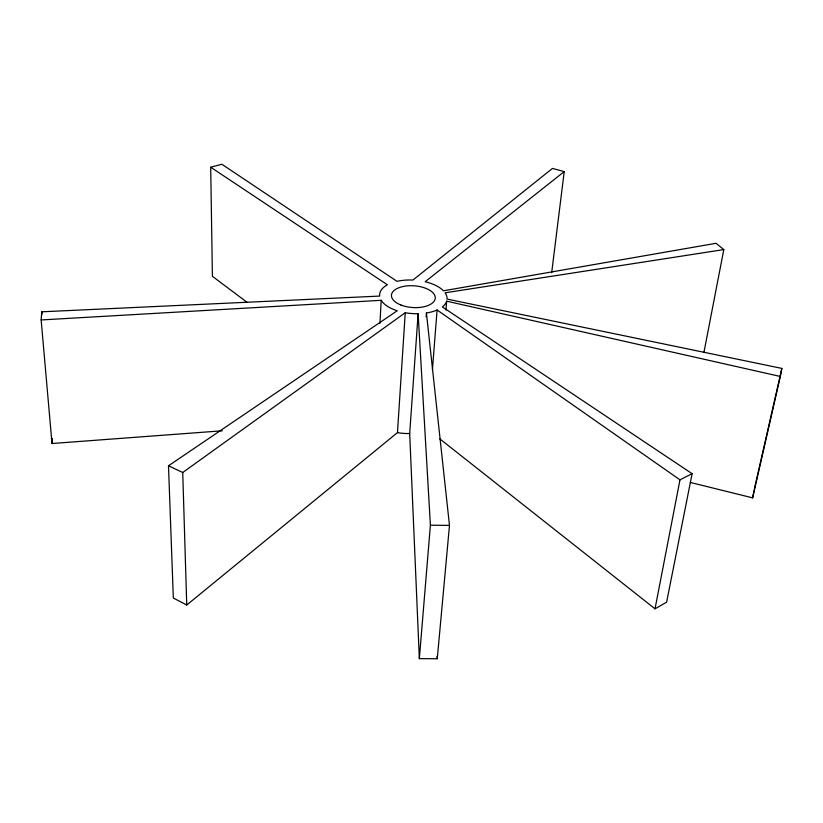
<?xml version="1.0" encoding="UTF-8"?>
<svg xmlns="http://www.w3.org/2000/svg" width="823" height="823" viewBox="0 0 823 823"><rect width="100%" height="100%" fill="white"/><g stroke="black" fill="none" stroke-linecap="round" stroke-linejoin="round"><path stroke-width="1.23" d="M379.948 323.367L381.203 300.313L41.15 319.952L52.003 443.515L222.313 430.789M52.003 443.515L52.281 438.515M381.203 300.313A33.805 16.758 3.9 0 0 397.221 310.775L168.499 465.787L173.324 598.012L186.739 605.008L397.468 432.589L405.245 312.73A33.805 16.758 3.9 0 0 418.125 313.717L430.398 525.187L419.349 658.647L437.27 658.739L449.481 525.424L426.427 312.997A33.805 16.758 3.9 0 0 437.095 309.993L679.983 479.84L692.112 473.688L442.363 306.907A33.805 16.758 3.9 0 0 446.683 301.177L780.327 376.471L752.644 497.864L690.26 482.432M419.349 658.647L409.689 433.526L418.125 313.717M426.139 316.814L426.427 312.997M41.15 319.952L41.757 311.814L379.66 296.074A33.805 16.758 3.9 0 1 387.396 284.789L210.698 167.223L212.406 276.302L247.291 302.483M432.435 369.671L437.095 309.993M445.953 310.096L446.683 301.177M551.677 272.722L564.228 171.596L552.449 168.427L412.94 280.046A33.805 16.758 3.9 0 0 397.005 281.332L221.871 164.261L210.698 167.223M780.327 376.471L781.85 368.406L447.074 299.088A33.805 16.758 3.9 0 0 445.099 292.803L723.808 249.585L703.891 352.625M439.832 438.885L655.026 608.814L679.983 479.84M752.644 497.864L754.074 490.446M692.112 473.688L666.609 602.199L655.026 608.814M754.31 489.212L781.85 368.406M564.228 171.596L425.172 281.733A33.805 16.758 3.9 0 1 443.443 290.797L716.031 243.299L723.808 249.585M186.739 605.008L182.727 472.505L405.245 312.73M430.398 525.187L449.481 525.424M168.499 465.787L182.727 472.505M41.757 311.814L41.983 314.376M437.044 656.188L437.27 658.739M409.689 433.526A32.138 18.106 3.9 0 1 397.468 432.589M400.924 305.014A21.974 10.894 3.9 0 0 435.223 298.646A21.974 10.894 3.9 0 0 403.939 286.332A21.974 10.894 3.9 0 0 400.924 305.014"/></g></svg>
